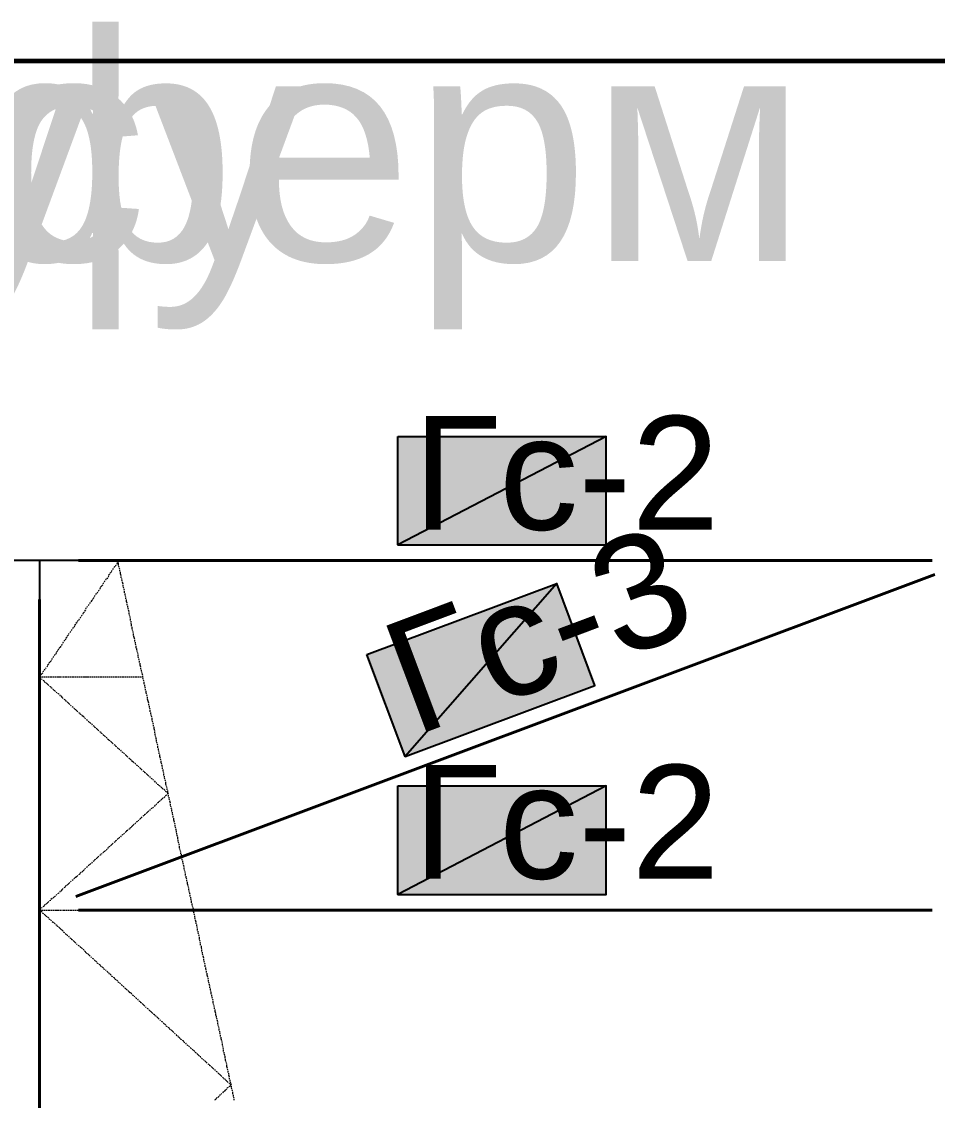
# Model space of a CAD drawing. Extents: x 8 to 21351, y 0 to 420.
# Drawn here: x 15842 to 15871.49, y 381.6 to 416.35 of the extents above; entities that cross this region are included whole.
import ezdxf

# ---------------------------------------------------------------- set-up
doc = ezdxf.new("R2010")
doc.units = 0
doc.styles.add('TEYPDFCAD_TEXT', font='arial.ttf')

msp = doc.modelspace()

# ---------------------------------------------------------------- hatches: boundary and pattern name
at = {"true_color": 0xffffff}
h = msp.add_hatch(color=0, dxfattribs=at)
h.paths.add_polyline_path([(15854.116, 402.992), (15860.826, 402.992), (15854.116, 399.5)])
h.paths.add_polyline_path([(15860.826, 402.992), (15854.116, 399.5), (15860.826, 399.5)])
h = msp.add_hatch(color=0, dxfattribs=at)
h.paths.add_polyline_path([(15853.122, 395.965), (15859.239, 398.251), (15854.349, 392.684)])
h.paths.add_polyline_path([(15859.239, 398.251), (15854.349, 392.684), (15860.466, 394.97)])
h = msp.add_hatch(color=0, dxfattribs=at)
h.paths.add_polyline_path([(15854.116, 391.731), (15860.826, 391.731), (15854.116, 388.239)])
h.paths.add_polyline_path([(15860.826, 391.731), (15854.116, 388.239), (15860.826, 388.239)])

# ---------------------------------------------------------------- linework, layer by layer
at = {"color": 0, "lineweight": 0, "true_color": 0xffffff}
for p, q in [((15854.116, 399.5), (15860.826, 399.5)), ((15854.349, 392.684), (15860.466, 394.97)), ((15854.116, 388.239), (15860.826, 388.239))]:
    msp.add_line(p, q, dxfattribs=at)
at = {"color": 7, "lineweight": 25}
for p, q in [((15846.073, 398.992), (15826.092, 398.992)), ((15842.581, 398.992), (15842.581, 385.593)), ((15848.592, 398.992), (15847.576, 398.992)), ((15870.076, 398.992), (15850.074, 398.992)), ((15842.581, 384.09), (15842.581, 383.074))]:
    msp.add_line(p, q, dxfattribs=at)
at = {"color": 7, "lineweight": 40}
for p, q in [((15871.325, 398.992), (15843.829, 398.992)), ((15843.745, 388.175), (15871.41, 398.547)), ((15842.581, 397.743), (15842.581, 310.219)), ((15871.325, 387.731), (15843.829, 387.731))]:
    msp.add_line(p, q, dxfattribs=at)
at = {"color": 7, "lineweight": 5}
for p, q in [((15845.099, 398.949), (15845.078, 398.928)), ((15845.121, 398.928), (15845.099, 398.949)), ((15844.888, 398.611), (15844.845, 398.589)), ((15844.909, 398.674), (15844.888, 398.632)), ((15844.951, 398.738), (15844.93, 398.695)), ((15844.994, 398.801), (15844.972, 398.759)), ((15845.036, 398.843), (15845.015, 398.801)), ((15845.078, 398.907), (15845.057, 398.865)), ((15845.121, 398.843), (15845.121, 398.907)), ((15845.142, 398.78), (15845.121, 398.822)), ((15845.163, 398.716), (15845.142, 398.759)), ((15845.163, 398.653), (15845.163, 398.695)), ((15845.184, 398.568), (15845.184, 398.632)), ((15844.634, 398.272), (15844.613, 398.23)), ((15844.676, 398.335), (15844.655, 398.293)), ((15844.718, 398.399), (15844.697, 398.357)), ((15844.761, 398.441), (15844.74, 398.399)), ((15844.803, 398.505), (15844.782, 398.462)), ((15844.845, 398.568), (15844.803, 398.526)), ((15845.205, 398.505), (15845.184, 398.568)), ((15845.205, 398.441), (15845.205, 398.484)), ((15845.226, 398.378), (15845.226, 398.42)), ((15845.248, 398.314), (15845.226, 398.357)), ((15845.269, 398.23), (15845.248, 398.293)), ((15844.401, 397.933), (15844.38, 397.891)), ((15844.443, 397.976), (15844.422, 397.933)), ((15844.486, 398.039), (15844.464, 397.997)), ((15844.528, 398.103), (15844.507, 398.06)), ((15844.57, 398.166), (15844.528, 398.124)), ((15844.613, 398.209), (15844.57, 398.166)), ((15845.269, 398.166), (15845.269, 398.209)), ((15845.29, 398.103), (15845.269, 398.145)), ((15845.311, 398.039), (15845.29, 398.081)), ((15845.311, 397.954), (15845.311, 398.018)), ((15845.332, 397.891), (15845.332, 397.933)), ((15844.168, 397.574), (15844.147, 397.531)), ((15844.21, 397.637), (15844.189, 397.595)), ((15844.253, 397.7), (15844.232, 397.658)), ((15844.295, 397.743), (15844.253, 397.7)), ((15844.337, 397.806), (15844.295, 397.764)), ((15844.359, 397.87), (15844.337, 397.827)), ((15845.353, 397.827), (15845.332, 397.87)), ((15845.353, 397.764), (15845.353, 397.806)), ((15845.375, 397.679), (15845.375, 397.743)), ((15845.396, 397.616), (15845.375, 397.679)), ((15845.396, 397.552), (15845.396, 397.595)), ((15843.935, 397.235), (15843.914, 397.192)), ((15843.978, 397.298), (15843.956, 397.256)), ((15844.02, 397.341), (15843.978, 397.298)), ((15844.062, 397.404), (15844.02, 397.362)), ((15844.083, 397.468), (15844.062, 397.425)), ((15844.126, 397.51), (15844.105, 397.489)), ((15845.417, 397.489), (15845.417, 397.531)), ((15845.438, 397.425), (15845.417, 397.468)), ((15845.459, 397.341), (15845.438, 397.404)), ((15845.459, 397.277), (15845.459, 397.319)), ((15845.48, 397.214), (15845.459, 397.256)), ((15843.702, 396.875), (15843.681, 396.833)), ((15843.745, 396.938), (15843.702, 396.896)), ((15843.787, 397.002), (15843.745, 396.96)), ((15843.808, 397.065), (15843.787, 397.023)), ((15843.851, 397.108), (15843.829, 397.065)), ((15843.893, 397.171), (15843.872, 397.129)), ((15845.502, 397.15), (15845.48, 397.192)), ((15845.502, 397.065), (15845.502, 397.129)), ((15845.523, 397.002), (15845.523, 397.044)), ((15845.544, 396.938), (15845.523, 396.981)), ((15845.544, 396.875), (15845.544, 396.917)), ((15845.565, 396.79), (15845.565, 396.854)), ((15843.47, 396.536), (15843.427, 396.494)), ((15843.512, 396.6), (15843.47, 396.557)), ((15843.533, 396.642), (15843.512, 396.621)), ((15843.575, 396.706), (15843.554, 396.663)), ((15843.618, 396.769), (15843.597, 396.727)), ((15843.66, 396.833), (15843.639, 396.79)), ((15845.586, 396.727), (15845.565, 396.769)), ((15845.607, 396.663), (15845.586, 396.706)), ((15845.607, 396.6), (15845.607, 396.642)), ((15845.629, 396.515), (15845.607, 396.579)), ((15845.65, 396.452), (15845.629, 396.515)), ((15843.237, 396.198), (15843.194, 396.155)), ((15843.258, 396.24), (15843.237, 396.198)), ((15843.3, 396.303), (15843.279, 396.261)), ((15843.343, 396.367), (15843.321, 396.325)), ((15843.385, 396.43), (15843.364, 396.388)), ((15843.427, 396.473), (15843.406, 396.43)), ((15845.65, 396.388), (15845.65, 396.43)), ((15845.671, 396.325), (15845.671, 396.367)), ((15845.692, 396.261), (15845.671, 396.303)), ((15845.692, 396.176), (15845.692, 396.24)), ((15845.713, 396.113), (15845.713, 396.155)), ((15842.983, 395.838), (15842.962, 395.796)), ((15843.025, 395.901), (15843.004, 395.859)), ((15843.067, 395.965), (15843.046, 395.923)), ((15843.11, 396.007), (15843.089, 395.965)), ((15843.152, 396.071), (15843.11, 396.028)), ((15843.194, 396.134), (15843.152, 396.092)), ((15845.734, 396.049), (15845.713, 396.092)), ((15845.756, 395.986), (15845.734, 396.028)), ((15845.756, 395.901), (15845.756, 395.965)), ((15845.777, 395.838), (15845.756, 395.88)), ((15845.798, 395.774), (15845.777, 395.817)), ((15842.75, 395.499), (15842.729, 395.457)), ((15842.792, 395.541), (15842.771, 395.52)), ((15842.835, 395.605), (15842.813, 395.563)), ((15842.877, 395.668), (15842.835, 395.626)), ((15842.919, 395.732), (15842.877, 395.69)), ((15842.962, 395.774), (15842.919, 395.732)), ((15845.798, 395.711), (15845.798, 395.753)), ((15845.819, 395.626), (15845.819, 395.69)), ((15845.84, 395.563), (15845.819, 395.626)), ((15845.84, 395.499), (15845.84, 395.541)), ((15845.861, 395.436), (15845.861, 395.478)), ((15842.602, 395.266), (15842.581, 395.245)), ((15842.581, 395.245), (15842.623, 395.203)), ((15842.581, 395.203), (15842.581, 395.245)), ((15842.581, 395.245), (15842.623, 395.245)), ((15842.581, 395.139), (15842.581, 395.182)), ((15842.581, 395.055), (15842.581, 395.118)), ((15842.644, 395.33), (15842.602, 395.288)), ((15842.686, 395.372), (15842.644, 395.33)), ((15842.644, 395.245), (15842.686, 395.245)), ((15842.644, 395.182), (15842.665, 395.16)), ((15842.708, 395.436), (15842.686, 395.393)), ((15842.686, 395.139), (15842.729, 395.118)), ((15842.708, 395.245), (15842.771, 395.245)), ((15842.792, 395.245), (15842.835, 395.245)), ((15842.856, 395.245), (15842.898, 395.245)), ((15842.919, 395.245), (15842.983, 395.245)), ((15843.004, 395.245), (15843.046, 395.245)), ((15843.067, 395.245), (15843.11, 395.245)), ((15843.131, 395.245), (15843.194, 395.245)), ((15843.194, 395.245), (15843.258, 395.245)), ((15843.279, 395.245), (15843.321, 395.245)), ((15843.343, 395.245), (15843.385, 395.245)), ((15843.406, 395.245), (15843.47, 395.245)), ((15843.491, 395.245), (15843.533, 395.245)), ((15843.554, 395.245), (15843.597, 395.245)), ((15843.618, 395.245), (15843.681, 395.245)), ((15843.702, 395.245), (15843.745, 395.245)), ((15843.766, 395.245), (15843.808, 395.245)), ((15843.829, 395.245), (15843.893, 395.245)), ((15843.914, 395.245), (15843.956, 395.245)), ((15843.978, 395.245), (15844.02, 395.245)), ((15844.041, 395.245), (15844.105, 395.245)), ((15844.105, 395.245), (15844.168, 395.245)), ((15844.189, 395.245), (15844.232, 395.245)), ((15844.253, 395.245), (15844.295, 395.245)), ((15844.316, 395.245), (15844.38, 395.245)), ((15844.401, 395.245), (15844.443, 395.245)), ((15844.464, 395.245), (15844.507, 395.245)), ((15844.528, 395.245), (15844.591, 395.245)), ((15844.613, 395.245), (15844.655, 395.245)), ((15844.676, 395.245), (15844.718, 395.245)), ((15844.74, 395.245), (15844.803, 395.245)), ((15844.824, 395.245), (15844.867, 395.245)), ((15844.888, 395.245), (15844.93, 395.245)), ((15844.951, 395.245), (15844.994, 395.245)), ((15845.015, 395.245), (15845.078, 395.245)), ((15845.099, 395.245), (15845.142, 395.245)), ((15845.163, 395.245), (15845.205, 395.245)), ((15845.226, 395.245), (15845.29, 395.245)), ((15845.311, 395.245), (15845.353, 395.245)), ((15845.375, 395.245), (15845.417, 395.245)), ((15845.438, 395.245), (15845.502, 395.245)), ((15845.523, 395.245), (15845.565, 395.245)), ((15845.586, 395.245), (15845.629, 395.245)), ((15845.65, 395.245), (15845.713, 395.245)), ((15845.734, 395.245), (15845.777, 395.245)), ((15845.798, 395.245), (15845.84, 395.245)), ((15845.883, 395.372), (15845.861, 395.414)), ((15845.861, 395.245), (15845.904, 395.245)), ((15845.904, 395.288), (15845.883, 395.351)), ((15845.904, 395.224), (15845.904, 395.266)), ((15845.925, 395.16), (15845.904, 395.203)), ((15845.946, 395.097), (15845.925, 395.139)), ((15842.581, 394.991), (15842.581, 395.055)), ((15842.581, 394.928), (15842.581, 394.97)), ((15842.581, 394.864), (15842.581, 394.906)), ((15842.581, 394.779), (15842.581, 394.843)), ((15842.729, 395.097), (15842.771, 395.055)), ((15842.792, 395.055), (15842.835, 395.012)), ((15842.835, 395.012), (15842.877, 394.97)), ((15842.898, 394.949), (15842.94, 394.928)), ((15842.94, 394.906), (15842.983, 394.885)), ((15843.004, 394.864), (15843.025, 394.822)), ((15843.046, 394.822), (15843.089, 394.779)), ((15845.946, 395.012), (15845.946, 395.076)), ((15845.967, 394.949), (15845.967, 394.991)), ((15845.988, 394.885), (15845.967, 394.928)), ((15845.988, 394.822), (15845.988, 394.864)), ((15846.01, 394.737), (15846.01, 394.801)), ((15842.581, 394.716), (15842.581, 394.758)), ((15842.581, 394.652), (15842.581, 394.695)), ((15842.581, 394.568), (15842.581, 394.631)), ((15842.581, 394.504), (15842.581, 394.547)), ((15842.581, 394.441), (15842.581, 394.483)), ((15842.581, 394.356), (15842.581, 394.42)), ((15843.11, 394.758), (15843.131, 394.737)), ((15843.152, 394.716), (15843.194, 394.695)), ((15843.216, 394.674), (15843.237, 394.631)), ((15843.258, 394.631), (15843.3, 394.589)), ((15843.3, 394.589), (15843.343, 394.547)), ((15843.364, 394.525), (15843.406, 394.504)), ((15843.406, 394.483), (15843.448, 394.462)), ((15843.47, 394.441), (15843.512, 394.399)), ((15846.031, 394.674), (15846.01, 394.716)), ((15846.052, 394.61), (15846.031, 394.652)), ((15846.052, 394.547), (15846.052, 394.589)), ((15846.073, 394.462), (15846.052, 394.525)), ((15846.094, 394.399), (15846.073, 394.462)), ((15842.581, 394.293), (15842.581, 394.335)), ((15842.581, 394.229), (15842.581, 394.271)), ((15842.581, 394.144), (15842.581, 394.208)), ((15842.581, 394.081), (15842.581, 394.144)), ((15843.512, 394.399), (15843.554, 394.356)), ((15843.575, 394.335), (15843.597, 394.314)), ((15843.618, 394.293), (15843.66, 394.271)), ((15843.681, 394.25), (15843.702, 394.208)), ((15843.724, 394.208), (15843.766, 394.166)), ((15843.766, 394.166), (15843.808, 394.123)), ((15843.829, 394.102), (15843.872, 394.081)), ((15846.094, 394.335), (15846.094, 394.377)), ((15846.115, 394.271), (15846.115, 394.314)), ((15846.137, 394.208), (15846.115, 394.25)), ((15846.137, 394.123), (15846.137, 394.187)), ((15846.158, 394.06), (15846.158, 394.102)), ((15842.581, 394.017), (15842.581, 394.06)), ((15842.581, 393.954), (15842.581, 393.996)), ((15842.581, 393.869), (15842.581, 393.933)), ((15842.581, 393.806), (15842.581, 393.848)), ((15842.581, 393.742), (15842.581, 393.785)), ((15842.581, 393.658), (15842.581, 393.721)), ((15843.872, 394.06), (15843.914, 394.039)), ((15843.935, 394.017), (15843.978, 393.975)), ((15843.978, 393.975), (15844.02, 393.933)), ((15844.041, 393.912), (15844.062, 393.89)), ((15844.083, 393.869), (15844.126, 393.848)), ((15844.147, 393.827), (15844.168, 393.785)), ((15844.189, 393.785), (15844.232, 393.742)), ((15844.253, 393.742), (15844.274, 393.7)), ((15846.179, 393.996), (15846.158, 394.039)), ((15846.2, 393.933), (15846.179, 393.975)), ((15846.2, 393.848), (15846.2, 393.912)), ((15846.221, 393.785), (15846.2, 393.827)), ((15846.242, 393.721), (15846.221, 393.764)), ((15842.581, 393.594), (15842.581, 393.637)), ((15842.581, 393.531), (15842.581, 393.573)), ((15842.581, 393.446), (15842.581, 393.51)), ((15842.581, 393.382), (15842.581, 393.425)), ((15844.295, 393.679), (15844.337, 393.658)), ((15844.337, 393.637), (15844.38, 393.615)), ((15844.401, 393.594), (15844.443, 393.552)), ((15844.443, 393.552), (15844.486, 393.51)), ((15844.507, 393.488), (15844.549, 393.467)), ((15844.549, 393.446), (15844.591, 393.425)), ((15844.613, 393.404), (15844.634, 393.361)), ((15846.242, 393.658), (15846.242, 393.7)), ((15846.264, 393.573), (15846.264, 393.637)), ((15846.285, 393.51), (15846.264, 393.573)), ((15846.285, 393.446), (15846.285, 393.488)), ((15846.306, 393.382), (15846.306, 393.425)), ((15842.581, 393.319), (15842.581, 393.361)), ((15842.581, 393.234), (15842.581, 393.298)), ((15842.581, 393.171), (15842.581, 393.234)), ((15842.581, 393.107), (15842.581, 393.15)), ((15842.581, 393.044), (15842.581, 393.086)), ((15844.655, 393.361), (15844.697, 393.319)), ((15844.718, 393.319), (15844.74, 393.277)), ((15844.761, 393.255), (15844.803, 393.234)), ((15844.803, 393.213), (15844.845, 393.192)), ((15844.867, 393.171), (15844.909, 393.128)), ((15844.909, 393.128), (15844.951, 393.086)), ((15844.972, 393.065), (15845.015, 393.044)), ((15846.327, 393.319), (15846.306, 393.361)), ((15846.348, 393.234), (15846.327, 393.298)), ((15846.348, 393.171), (15846.348, 393.213)), ((15846.369, 393.107), (15846.348, 393.15)), ((15846.391, 393.044), (15846.369, 393.086)), ((15842.581, 392.959), (15842.581, 393.023)), ((15842.581, 392.896), (15842.581, 392.938)), ((15842.581, 392.832), (15842.581, 392.874)), ((15842.581, 392.747), (15842.581, 392.811)), ((15842.581, 392.684), (15842.581, 392.726)), ((15845.015, 393.023), (15845.057, 393.002)), ((15845.078, 392.98), (15845.099, 392.938)), ((15845.121, 392.938), (15845.163, 392.896)), ((15845.184, 392.896), (15845.205, 392.853)), ((15845.226, 392.832), (15845.269, 392.811)), ((15845.29, 392.79), (15845.311, 392.769)), ((15845.332, 392.747), (15845.375, 392.705)), ((15845.375, 392.705), (15845.417, 392.663)), ((15846.391, 392.959), (15846.391, 393.023)), ((15846.412, 392.896), (15846.412, 392.938)), ((15846.433, 392.832), (15846.412, 392.874)), ((15846.433, 392.769), (15846.433, 392.811)), ((15846.454, 392.684), (15846.454, 392.747)), ((15846.475, 392.62), (15846.454, 392.684)), ((15842.581, 392.62), (15842.581, 392.663)), ((15842.581, 392.536), (15842.581, 392.599)), ((15842.581, 392.472), (15842.581, 392.515)), ((15842.581, 392.409), (15842.581, 392.451)), ((15842.581, 392.324), (15842.581, 392.388)), ((15845.438, 392.642), (15845.48, 392.62)), ((15845.48, 392.599), (15845.523, 392.578)), ((15845.544, 392.557), (15845.586, 392.515)), ((15845.586, 392.515), (15845.629, 392.472)), ((15845.65, 392.472), (15845.671, 392.43)), ((15845.692, 392.409), (15845.734, 392.388)), ((15845.756, 392.366), (15845.777, 392.345)), ((15846.496, 392.557), (15846.475, 392.599)), ((15846.496, 392.493), (15846.496, 392.536)), ((15846.518, 392.43), (15846.496, 392.472)), ((15846.539, 392.345), (15846.518, 392.409)), ((15842.581, 392.261), (15842.581, 392.324)), ((15842.581, 392.197), (15842.581, 392.239)), ((15842.581, 392.134), (15842.581, 392.176)), ((15842.581, 392.049), (15842.581, 392.113)), ((15842.581, 391.985), (15842.581, 392.028)), ((15845.798, 392.324), (15845.84, 392.282)), ((15845.84, 392.282), (15845.883, 392.239)), ((15845.904, 392.218), (15845.946, 392.197)), ((15845.946, 392.176), (15845.988, 392.155)), ((15846.01, 392.134), (15846.052, 392.091)), ((15846.052, 392.091), (15846.094, 392.049)), ((15846.115, 392.049), (15846.137, 392.007)), ((15846.158, 391.985), (15846.2, 391.964)), ((15846.539, 392.282), (15846.539, 392.324)), ((15846.56, 392.218), (15846.56, 392.261)), ((15846.581, 392.155), (15846.56, 392.197)), ((15846.581, 392.07), (15846.581, 392.134)), ((15846.602, 392.007), (15846.602, 392.049)), ((15846.623, 391.943), (15846.602, 391.985)), ((15842.581, 391.922), (15842.581, 391.964)), ((15842.581, 391.837), (15842.581, 391.901)), ((15842.581, 391.774), (15842.581, 391.816)), ((15842.581, 391.71), (15842.581, 391.753)), ((15842.581, 391.626), (15842.581, 391.689)), ((15846.221, 391.943), (15846.242, 391.922)), ((15846.264, 391.901), (15846.306, 391.858)), ((15846.327, 391.858), (15846.348, 391.816)), ((15846.369, 391.795), (15846.412, 391.774)), ((15846.412, 391.753), (15846.454, 391.731)), ((15846.475, 391.71), (15846.518, 391.668)), ((15846.518, 391.668), (15846.56, 391.626)), ((15846.645, 391.88), (15846.623, 391.922)), ((15846.645, 391.795), (15846.645, 391.858)), ((15846.666, 391.731), (15846.645, 391.774)), ((15846.687, 391.668), (15846.666, 391.71)), ((15846.687, 391.604), (15846.687, 391.647)), ((15842.581, 391.562), (15842.581, 391.604)), ((15842.581, 391.499), (15842.581, 391.541)), ((15842.581, 391.414), (15842.581, 391.478)), ((15842.581, 391.351), (15842.581, 391.414)), ((15842.581, 391.287), (15842.581, 391.329)), ((15846.518, 391.308), (15846.475, 391.266)), ((15846.56, 391.351), (15846.518, 391.308)), ((15846.581, 391.626), (15846.623, 391.583)), ((15846.623, 391.393), (15846.581, 391.351)), ((15846.623, 391.562), (15846.666, 391.541)), ((15846.666, 391.435), (15846.623, 391.414)), ((15846.687, 391.52), (15846.708, 391.499)), ((15846.708, 391.499), (15846.687, 391.456)), ((15846.708, 391.52), (15846.708, 391.583)), ((15846.729, 391.456), (15846.708, 391.52)), ((15846.729, 391.393), (15846.729, 391.435)), ((15846.75, 391.329), (15846.75, 391.372)), ((15846.772, 391.266), (15846.75, 391.308)), ((15842.581, 391.223), (15842.581, 391.266)), ((15842.581, 391.139), (15842.581, 391.202)), ((15842.581, 391.075), (15842.581, 391.118)), ((15842.581, 391.012), (15842.581, 391.054)), ((15842.581, 390.927), (15842.581, 390.991)), ((15846.137, 390.969), (15846.115, 390.927)), ((15846.2, 391.012), (15846.158, 390.991)), ((15846.242, 391.054), (15846.221, 391.033)), ((15846.306, 391.118), (15846.264, 391.075)), ((15846.348, 391.16), (15846.327, 391.118)), ((15846.412, 391.202), (15846.369, 391.181)), ((15846.454, 391.245), (15846.412, 391.223)), ((15846.793, 391.181), (15846.772, 391.245)), ((15846.793, 391.118), (15846.793, 391.16)), ((15846.814, 391.054), (15846.793, 391.096)), ((15846.835, 390.991), (15846.814, 391.033)), ((15846.835, 390.906), (15846.835, 390.969)), ((15842.581, 390.864), (15842.581, 390.906)), ((15842.581, 390.8), (15842.581, 390.842)), ((15842.581, 390.716), (15842.581, 390.779)), ((15842.581, 390.652), (15842.581, 390.694)), ((15842.581, 390.589), (15842.581, 390.631)), ((15845.777, 390.631), (15845.756, 390.61)), ((15845.84, 390.694), (15845.798, 390.652)), ((15845.883, 390.737), (15845.84, 390.694)), ((15845.946, 390.779), (15845.904, 390.758)), ((15845.988, 390.821), (15845.946, 390.8)), ((15846.052, 390.885), (15846.01, 390.842)), ((15846.094, 390.927), (15846.052, 390.885)), ((15846.856, 390.842), (15846.856, 390.885)), ((15846.877, 390.779), (15846.856, 390.821)), ((15846.877, 390.716), (15846.877, 390.758)), ((15846.899, 390.631), (15846.899, 390.694)), ((15846.92, 390.567), (15846.899, 390.631)), ((15842.581, 390.504), (15842.581, 390.567)), ((15842.581, 390.44), (15842.581, 390.504)), ((15842.581, 390.377), (15842.581, 390.419)), ((15842.581, 390.313), (15842.581, 390.356)), ((15842.581, 390.229), (15842.581, 390.292)), ((15845.375, 390.271), (15845.332, 390.229)), ((15845.417, 390.313), (15845.375, 390.271)), ((15845.48, 390.356), (15845.438, 390.334)), ((15845.523, 390.398), (15845.48, 390.377)), ((15845.586, 390.461), (15845.544, 390.419)), ((15845.629, 390.504), (15845.586, 390.461)), ((15845.671, 390.546), (15845.65, 390.504)), ((15845.734, 390.589), (15845.692, 390.567)), ((15846.941, 390.504), (15846.92, 390.546)), ((15846.941, 390.44), (15846.941, 390.483)), ((15846.962, 390.377), (15846.941, 390.419)), ((15846.983, 390.292), (15846.962, 390.356)), ((15846.983, 390.229), (15846.983, 390.271)), ((15842.581, 390.165), (15842.581, 390.207)), ((15842.581, 390.102), (15842.581, 390.144)), ((15842.581, 390.017), (15842.581, 390.08)), ((15842.581, 389.953), (15842.581, 389.996)), ((15842.581, 389.89), (15842.581, 389.932)), ((15845.015, 389.932), (15844.972, 389.911)), ((15845.057, 389.975), (15845.015, 389.953)), ((15845.099, 390.038), (15845.078, 389.996)), ((15845.163, 390.08), (15845.121, 390.038)), ((15845.205, 390.123), (15845.184, 390.08)), ((15845.269, 390.165), (15845.226, 390.144)), ((15845.311, 390.207), (15845.29, 390.186)), ((15847.004, 390.165), (15847.004, 390.207)), ((15847.026, 390.102), (15847.004, 390.144)), ((15847.026, 390.017), (15847.026, 390.08)), ((15847.047, 389.953), (15847.047, 389.996)), ((15847.068, 389.89), (15847.047, 389.932)), ((15842.581, 389.805), (15842.581, 389.869)), ((15842.581, 389.742), (15842.581, 389.784)), ((15842.581, 389.678), (15842.581, 389.721)), ((15842.581, 389.594), (15842.581, 389.657)), ((15842.581, 389.53), (15842.581, 389.594)), ((15844.591, 389.551), (15844.549, 389.53)), ((15844.634, 389.615), (15844.613, 389.572)), ((15844.697, 389.657), (15844.655, 389.615)), ((15844.74, 389.699), (15844.718, 389.657)), ((15844.803, 389.742), (15844.761, 389.721)), ((15844.845, 389.784), (15844.803, 389.763)), ((15844.909, 389.848), (15844.867, 389.805)), ((15844.951, 389.89), (15844.909, 389.848)), ((15847.089, 389.827), (15847.068, 389.869)), ((15847.089, 389.742), (15847.089, 389.805)), ((15847.11, 389.678), (15847.089, 389.721)), ((15847.131, 389.615), (15847.11, 389.657)), ((15847.131, 389.551), (15847.131, 389.594)), ((15842.581, 389.467), (15842.581, 389.509)), ((15842.581, 389.403), (15842.581, 389.445)), ((15842.581, 389.318), (15842.581, 389.382)), ((15842.581, 389.255), (15842.581, 389.297)), ((15842.581, 389.192), (15842.581, 389.234)), ((15844.232, 389.234), (15844.189, 389.192)), ((15844.274, 389.276), (15844.253, 389.234)), ((15844.337, 389.318), (15844.295, 389.297)), ((15844.38, 389.361), (15844.337, 389.34)), ((15844.443, 389.424), (15844.401, 389.382)), ((15844.486, 389.467), (15844.443, 389.424)), ((15844.549, 389.509), (15844.507, 389.488)), ((15847.153, 389.467), (15847.153, 389.53)), ((15847.174, 389.403), (15847.153, 389.467)), ((15847.174, 389.34), (15847.174, 389.382)), ((15847.195, 389.276), (15847.195, 389.318)), ((15847.216, 389.213), (15847.195, 389.255)), ((15842.581, 389.107), (15842.581, 389.17)), ((15842.581, 389.043), (15842.581, 389.086)), ((15842.581, 388.98), (15842.581, 389.022)), ((15842.581, 388.895), (15842.581, 388.959)), ((15842.581, 388.832), (15842.581, 388.874)), ((15843.872, 388.895), (15843.829, 388.874)), ((15843.914, 388.959), (15843.872, 388.916)), ((15843.978, 389.001), (15843.935, 388.959)), ((15844.02, 389.043), (15843.978, 389.001)), ((15844.062, 389.086), (15844.041, 389.065)), ((15844.126, 389.128), (15844.083, 389.107)), ((15844.168, 389.192), (15844.147, 389.149)), ((15847.237, 389.128), (15847.216, 389.192)), ((15847.237, 389.065), (15847.237, 389.107)), ((15847.258, 389.001), (15847.237, 389.043)), ((15847.28, 388.937), (15847.258, 388.98)), ((15847.28, 388.853), (15847.28, 388.916)), ((15842.581, 388.768), (15842.581, 388.81)), ((15842.581, 388.683), (15842.581, 388.747)), ((15842.581, 388.62), (15842.581, 388.683)), ((15842.581, 388.557), (15842.581, 388.599)), ((15842.581, 388.493), (15842.581, 388.535)), ((15843.448, 388.535), (15843.406, 388.493)), ((15843.512, 388.578), (15843.47, 388.535)), ((15843.554, 388.62), (15843.512, 388.578)), ((15843.597, 388.662), (15843.575, 388.641)), ((15843.66, 388.705), (15843.618, 388.683)), ((15843.702, 388.768), (15843.681, 388.726)), ((15843.766, 388.81), (15843.724, 388.768)), ((15843.808, 388.853), (15843.766, 388.81)), ((15847.301, 388.789), (15847.301, 388.832)), ((15847.322, 388.726), (15847.301, 388.768)), ((15847.322, 388.662), (15847.322, 388.705)), ((15847.343, 388.578), (15847.343, 388.641)), ((15847.364, 388.514), (15847.343, 388.578)), ((15842.581, 388.408), (15842.581, 388.472)), ((15842.581, 388.345), (15842.581, 388.387)), ((15842.581, 388.281), (15842.581, 388.324)), ((15842.581, 388.197), (15842.581, 388.26)), ((15842.581, 388.133), (15842.581, 388.175)), ((15843.089, 388.197), (15843.046, 388.154)), ((15843.131, 388.239), (15843.11, 388.218)), ((15843.194, 388.281), (15843.152, 388.26)), ((15843.237, 388.345), (15843.216, 388.303)), ((15843.3, 388.387), (15843.258, 388.345)), ((15843.343, 388.43), (15843.3, 388.387)), ((15843.406, 388.472), (15843.364, 388.451)), ((15847.385, 388.451), (15847.364, 388.493)), ((15847.385, 388.387), (15847.385, 388.43)), ((15847.407, 388.324), (15847.385, 388.366)), ((15847.428, 388.239), (15847.407, 388.303)), ((15847.428, 388.175), (15847.428, 388.218)), ((15842.581, 388.07), (15842.581, 388.112)), ((15842.581, 387.985), (15842.581, 388.048)), ((15842.581, 387.921), (15842.581, 387.964)), ((15842.581, 387.858), (15842.581, 387.9)), ((15842.581, 387.773), (15842.581, 387.837)), ((15842.665, 387.816), (15842.644, 387.795)), ((15842.729, 387.858), (15842.686, 387.837)), ((15842.771, 387.921), (15842.729, 387.879)), ((15842.835, 387.964), (15842.792, 387.921)), ((15842.877, 388.006), (15842.835, 387.964)), ((15842.94, 388.048), (15842.898, 388.027)), ((15842.983, 388.112), (15842.94, 388.07)), ((15843.025, 388.154), (15843.004, 388.112)), ((15847.449, 388.112), (15847.449, 388.154)), ((15847.47, 388.048), (15847.449, 388.091)), ((15847.47, 387.964), (15847.47, 388.027)), ((15847.491, 387.9), (15847.491, 387.943)), ((15847.512, 387.837), (15847.491, 387.879)), ((15847.534, 387.773), (15847.512, 387.816)), ((15842.623, 387.773), (15842.581, 387.731)), ((15842.581, 387.71), (15842.581, 387.773)), ((15842.581, 387.731), (15842.623, 387.731)), ((15842.581, 387.731), (15842.602, 387.71)), ((15842.581, 387.646), (15842.581, 387.689)), ((15842.581, 387.583), (15842.581, 387.625)), ((15842.581, 387.498), (15842.581, 387.562)), ((15842.581, 387.435), (15842.581, 387.477)), ((15842.623, 387.71), (15842.665, 387.667)), ((15842.644, 387.731), (15842.708, 387.731)), ((15842.665, 387.646), (15842.708, 387.625)), ((15842.729, 387.731), (15842.771, 387.731)), ((15842.729, 387.604), (15842.771, 387.562)), ((15842.771, 387.562), (15842.813, 387.519)), ((15842.792, 387.731), (15842.835, 387.731)), ((15842.835, 387.519), (15842.877, 387.477)), ((15842.856, 387.731), (15842.919, 387.731)), ((15842.94, 387.731), (15842.983, 387.731)), ((15843.004, 387.731), (15843.046, 387.731)), ((15843.067, 387.731), (15843.131, 387.731)), ((15843.131, 387.731), (15843.194, 387.731)), ((15843.216, 387.731), (15843.258, 387.731)), ((15843.279, 387.731), (15843.321, 387.731)), ((15843.343, 387.731), (15843.406, 387.731)), ((15843.427, 387.731), (15843.47, 387.731)), ((15843.491, 387.731), (15843.533, 387.731)), ((15843.554, 387.731), (15843.618, 387.731)), ((15843.639, 387.731), (15843.681, 387.731)), ((15843.702, 387.731), (15843.745, 387.731)), ((15843.766, 387.731), (15843.829, 387.731)), ((15843.851, 387.731), (15843.893, 387.731)), ((15843.914, 387.731), (15843.956, 387.731)), ((15843.978, 387.731), (15844.02, 387.731)), ((15844.041, 387.731), (15844.105, 387.731)), ((15844.126, 387.731), (15844.168, 387.731)), ((15844.189, 387.731), (15844.232, 387.731)), ((15844.253, 387.731), (15844.316, 387.731)), ((15844.337, 387.731), (15844.38, 387.731)), ((15844.401, 387.731), (15844.443, 387.731)), ((15844.464, 387.731), (15844.528, 387.731)), ((15844.549, 387.731), (15844.591, 387.731)), ((15844.613, 387.731), (15844.655, 387.731)), ((15844.676, 387.731), (15844.74, 387.731)), ((15844.761, 387.731), (15844.803, 387.731)), ((15844.824, 387.731), (15844.867, 387.731)), ((15844.888, 387.731), (15844.93, 387.731)), ((15844.951, 387.731), (15845.015, 387.731)), ((15845.036, 387.731), (15845.078, 387.731)), ((15845.099, 387.731), (15845.142, 387.731)), ((15845.163, 387.731), (15845.226, 387.731)), ((15845.248, 387.731), (15845.29, 387.731)), ((15845.311, 387.731), (15845.353, 387.731)), ((15845.375, 387.731), (15845.438, 387.731)), ((15845.459, 387.731), (15845.502, 387.731)), ((15845.523, 387.731), (15845.565, 387.731)), ((15845.586, 387.731), (15845.65, 387.731)), ((15845.671, 387.731), (15845.713, 387.731)), ((15845.734, 387.731), (15845.777, 387.731)), ((15845.798, 387.731), (15845.84, 387.731)), ((15845.861, 387.731), (15845.925, 387.731)), ((15845.946, 387.731), (15845.988, 387.731)), ((15846.01, 387.731), (15846.052, 387.731)), ((15846.073, 387.731), (15846.137, 387.731)), ((15846.158, 387.731), (15846.2, 387.731)), ((15846.221, 387.731), (15846.264, 387.731)), ((15846.285, 387.731), (15846.348, 387.731)), ((15846.369, 387.731), (15846.412, 387.731)), ((15846.433, 387.731), (15846.475, 387.731)), ((15846.496, 387.731), (15846.56, 387.731)), ((15846.56, 387.731), (15846.623, 387.731)), ((15846.645, 387.731), (15846.687, 387.731)), ((15846.708, 387.731), (15846.75, 387.731)), ((15846.772, 387.731), (15846.835, 387.731)), ((15846.856, 387.731), (15846.899, 387.731)), ((15846.92, 387.731), (15846.962, 387.731)), ((15846.983, 387.731), (15847.047, 387.731)), ((15847.068, 387.731), (15847.11, 387.731)), ((15847.131, 387.731), (15847.174, 387.731)), ((15847.195, 387.731), (15847.258, 387.731)), ((15847.28, 387.731), (15847.322, 387.731)), ((15847.343, 387.731), (15847.385, 387.731)), ((15847.407, 387.731), (15847.47, 387.731)), ((15847.47, 387.731), (15847.534, 387.731)), ((15847.534, 387.689), (15847.534, 387.752)), ((15847.555, 387.625), (15847.534, 387.689)), ((15847.576, 387.562), (15847.555, 387.604)), ((15847.576, 387.498), (15847.576, 387.541)), ((15847.597, 387.435), (15847.576, 387.477)), ((15842.581, 387.371), (15842.581, 387.413)), ((15842.581, 387.286), (15842.581, 387.35)), ((15842.581, 387.223), (15842.581, 387.265)), ((15842.581, 387.159), (15842.581, 387.202)), ((15842.581, 387.075), (15842.581, 387.138)), ((15842.877, 387.456), (15842.919, 387.435)), ((15842.94, 387.413), (15842.962, 387.392)), ((15842.983, 387.371), (15843.025, 387.329)), ((15843.046, 387.329), (15843.067, 387.286)), ((15843.089, 387.265), (15843.131, 387.244)), ((15843.131, 387.223), (15843.173, 387.202)), ((15843.194, 387.181), (15843.237, 387.138)), ((15843.237, 387.138), (15843.279, 387.096)), ((15847.618, 387.35), (15847.597, 387.413)), ((15847.618, 387.286), (15847.618, 387.329)), ((15847.639, 387.223), (15847.639, 387.265)), ((15847.661, 387.159), (15847.639, 387.202)), ((15847.661, 387.075), (15847.661, 387.138)), ((15842.581, 387.011), (15842.581, 387.054)), ((15842.581, 386.948), (15842.581, 386.99)), ((15842.581, 386.863), (15842.581, 386.927)), ((15842.581, 386.8), (15842.581, 386.863)), ((15842.581, 386.736), (15842.581, 386.779)), ((15843.3, 387.096), (15843.343, 387.054)), ((15843.343, 387.032), (15843.385, 387.011)), ((15843.406, 386.99), (15843.427, 386.948)), ((15843.448, 386.948), (15843.491, 386.906)), ((15843.512, 386.906), (15843.533, 386.863)), ((15843.554, 386.842), (15843.597, 386.821)), ((15843.597, 386.8), (15843.639, 386.779)), ((15847.682, 387.011), (15847.682, 387.054)), ((15847.703, 386.948), (15847.682, 386.99)), ((15847.724, 386.884), (15847.703, 386.927)), ((15847.724, 386.8), (15847.724, 386.863)), ((15847.745, 386.736), (15847.724, 386.779)), ((15842.581, 386.673), (15842.581, 386.715)), ((15842.581, 386.588), (15842.581, 386.651)), ((15842.581, 386.524), (15842.581, 386.567)), ((15842.581, 386.461), (15842.581, 386.503)), ((15842.581, 386.376), (15842.581, 386.44)), ((15843.66, 386.757), (15843.702, 386.715)), ((15843.702, 386.715), (15843.745, 386.673)), ((15843.766, 386.651), (15843.787, 386.63)), ((15843.808, 386.609), (15843.851, 386.588)), ((15843.872, 386.567), (15843.893, 386.524)), ((15843.914, 386.524), (15843.956, 386.482)), ((15843.978, 386.482), (15843.999, 386.44)), ((15847.766, 386.673), (15847.745, 386.715)), ((15847.766, 386.609), (15847.766, 386.651)), ((15847.788, 386.524), (15847.788, 386.588)), ((15847.809, 386.461), (15847.788, 386.524)), ((15847.809, 386.397), (15847.809, 386.44)), ((15842.581, 386.313), (15842.581, 386.355)), ((15842.581, 386.249), (15842.581, 386.292)), ((15842.581, 386.165), (15842.581, 386.228)), ((15842.581, 386.101), (15842.581, 386.144)), ((15842.581, 386.038), (15842.581, 386.08)), ((15844.02, 386.419), (15844.062, 386.397)), ((15844.062, 386.376), (15844.105, 386.334)), ((15844.126, 386.334), (15844.168, 386.292)), ((15844.168, 386.292), (15844.21, 386.249)), ((15844.232, 386.228), (15844.253, 386.207)), ((15844.274, 386.186), (15844.316, 386.165)), ((15844.337, 386.144), (15844.359, 386.101)), ((15844.38, 386.101), (15844.422, 386.059)), ((15847.83, 386.334), (15847.83, 386.376)), ((15847.851, 386.271), (15847.83, 386.313)), ((15847.872, 386.186), (15847.851, 386.249)), ((15847.872, 386.122), (15847.872, 386.165)), ((15847.893, 386.059), (15847.872, 386.101)), ((15842.581, 385.953), (15842.581, 386.017)), ((15842.581, 385.889), (15842.581, 385.953)), ((15842.581, 385.826), (15842.581, 385.868)), ((15842.581, 385.762), (15842.581, 385.805)), ((15842.581, 385.678), (15842.581, 385.741)), ((15844.422, 386.038), (15844.464, 386.017)), ((15844.486, 385.995), (15844.528, 385.974)), ((15844.528, 385.953), (15844.57, 385.911)), ((15844.591, 385.911), (15844.634, 385.868)), ((15844.634, 385.847), (15844.676, 385.826)), ((15844.697, 385.805), (15844.718, 385.784)), ((15844.74, 385.762), (15844.782, 385.72)), ((15847.915, 385.995), (15847.893, 386.038)), ((15847.915, 385.911), (15847.915, 385.974)), ((15847.936, 385.847), (15847.936, 385.889)), ((15847.957, 385.784), (15847.936, 385.826)), ((15847.957, 385.72), (15847.957, 385.762)), ((15842.581, 385.614), (15842.581, 385.657)), ((15842.581, 385.551), (15842.581, 385.593)), ((15842.581, 385.466), (15842.581, 385.53)), ((15842.581, 385.403), (15842.581, 385.445)), ((15842.581, 385.339), (15842.581, 385.382)), ((15844.803, 385.72), (15844.824, 385.678)), ((15844.845, 385.678), (15844.888, 385.635)), ((15844.888, 385.614), (15844.93, 385.593)), ((15844.951, 385.572), (15844.994, 385.551)), ((15844.994, 385.53), (15845.036, 385.487)), ((15845.057, 385.487), (15845.099, 385.445)), ((15845.099, 385.424), (15845.142, 385.403)), ((15845.163, 385.382), (15845.184, 385.36)), ((15847.978, 385.635), (15847.978, 385.699)), ((15847.999, 385.572), (15847.978, 385.635)), ((15848.02, 385.509), (15847.999, 385.551)), ((15848.02, 385.445), (15848.02, 385.487)), ((15848.042, 385.382), (15848.02, 385.424)), ((15842.581, 385.255), (15842.581, 385.318)), ((15842.581, 385.191), (15842.581, 385.233)), ((15842.581, 385.127), (15842.581, 385.17)), ((15842.581, 385.043), (15842.581, 385.106)), ((15842.581, 384.979), (15842.581, 385.043)), ((15845.205, 385.339), (15845.248, 385.297)), ((15845.269, 385.297), (15845.29, 385.255)), ((15845.311, 385.233), (15845.353, 385.212)), ((15845.353, 385.191), (15845.396, 385.17)), ((15845.417, 385.149), (15845.459, 385.106)), ((15845.459, 385.106), (15845.502, 385.064)), ((15845.523, 385.064), (15845.544, 385.022)), ((15848.063, 385.297), (15848.042, 385.36)), ((15848.063, 385.233), (15848.063, 385.276)), ((15848.084, 385.17), (15848.084, 385.212)), ((15848.105, 385.106), (15848.084, 385.149)), ((15848.105, 385.022), (15848.105, 385.085)), ((15842.581, 384.916), (15842.581, 384.958)), ((15842.581, 384.852), (15842.581, 384.895)), ((15842.581, 384.768), (15842.581, 384.831)), ((15842.581, 384.704), (15842.581, 384.746)), ((15845.565, 385), (15845.607, 384.979)), ((15845.629, 384.958), (15845.65, 384.937)), ((15845.671, 384.916), (15845.713, 384.873)), ((15845.734, 384.873), (15845.756, 384.831)), ((15845.777, 384.81), (15845.819, 384.789)), ((15845.819, 384.768), (15845.861, 384.746)), ((15845.883, 384.725), (15845.925, 384.683)), ((15848.126, 384.958), (15848.126, 385)), ((15848.147, 384.895), (15848.126, 384.937)), ((15848.169, 384.831), (15848.147, 384.873)), ((15848.169, 384.746), (15848.169, 384.81)), ((15848.19, 384.683), (15848.169, 384.725)), ((15842.581, 384.641), (15842.581, 384.683)), ((15842.581, 384.556), (15842.581, 384.62)), ((15842.581, 384.492), (15842.581, 384.535)), ((15842.581, 384.429), (15842.581, 384.471)), ((15842.581, 384.344), (15842.581, 384.408)), ((15845.925, 384.683), (15845.967, 384.641)), ((15845.988, 384.62), (15846.01, 384.598)), ((15846.031, 384.577), (15846.073, 384.556)), ((15846.094, 384.535), (15846.115, 384.492)), ((15846.137, 384.492), (15846.179, 384.45)), ((15846.179, 384.45), (15846.221, 384.408)), ((15846.242, 384.387), (15846.285, 384.365)), ((15846.285, 384.344), (15846.327, 384.323)), ((15848.211, 384.62), (15848.19, 384.662)), ((15848.211, 384.556), (15848.211, 384.598)), ((15848.232, 384.471), (15848.232, 384.535)), ((15848.253, 384.408), (15848.232, 384.471)), ((15848.253, 384.344), (15848.253, 384.387)), ((15842.581, 384.281), (15842.581, 384.323)), ((15842.581, 384.217), (15842.581, 384.26)), ((15842.581, 384.133), (15842.581, 384.196)), ((15842.581, 384.069), (15842.581, 384.133)), ((15842.581, 384.006), (15842.581, 384.048)), ((15846.348, 384.302), (15846.391, 384.26)), ((15846.391, 384.26), (15846.433, 384.217)), ((15846.454, 384.196), (15846.475, 384.175)), ((15846.496, 384.154), (15846.539, 384.133)), ((15846.56, 384.111), (15846.581, 384.069)), ((15846.602, 384.069), (15846.645, 384.027)), ((15846.645, 384.006), (15846.687, 383.985)), ((15848.274, 384.281), (15848.274, 384.323)), ((15848.296, 384.217), (15848.274, 384.26)), ((15848.317, 384.133), (15848.296, 384.196)), ((15848.317, 384.069), (15848.317, 384.111)), ((15848.338, 384.006), (15848.317, 384.048)), ((15842.581, 383.942), (15842.581, 383.985)), ((15842.581, 383.858), (15842.581, 383.921)), ((15842.581, 383.794), (15842.581, 383.836)), ((15842.581, 383.73), (15842.581, 383.773)), ((15842.581, 383.646), (15842.581, 383.709)), ((15846.708, 383.963), (15846.75, 383.942)), ((15846.75, 383.921), (15846.793, 383.879)), ((15846.814, 383.879), (15846.856, 383.836)), ((15846.856, 383.836), (15846.899, 383.794)), ((15846.92, 383.773), (15846.941, 383.752)), ((15846.962, 383.73), (15847.004, 383.688)), ((15847.026, 383.688), (15847.047, 383.646)), ((15847.068, 383.646), (15847.11, 383.603)), ((15848.359, 383.942), (15848.338, 383.985)), ((15848.359, 383.858), (15848.359, 383.921)), ((15848.38, 383.794), (15848.38, 383.836)), ((15848.401, 383.73), (15848.38, 383.773)), ((15848.401, 383.667), (15848.401, 383.709)), ((15848.423, 383.582), (15848.423, 383.646)), ((15842.581, 383.582), (15842.581, 383.625)), ((15842.581, 383.519), (15842.581, 383.561)), ((15842.581, 383.434), (15842.581, 383.498)), ((15842.581, 383.371), (15842.581, 383.413)), ((15842.581, 383.307), (15842.581, 383.349)), ((15847.11, 383.582), (15847.153, 383.561)), ((15847.174, 383.54), (15847.216, 383.519)), ((15847.216, 383.498), (15847.258, 383.455)), ((15847.28, 383.455), (15847.301, 383.413)), ((15847.322, 383.392), (15847.364, 383.371)), ((15847.385, 383.349), (15847.407, 383.328)), ((15847.428, 383.307), (15847.47, 383.265)), ((15848.444, 383.519), (15848.423, 383.582)), ((15848.465, 383.455), (15848.444, 383.498)), ((15848.465, 383.392), (15848.465, 383.434)), ((15848.486, 383.328), (15848.465, 383.371)), ((15848.507, 383.244), (15848.486, 383.307)), ((15842.581, 383.223), (15842.581, 383.286)), ((15842.581, 383.159), (15842.581, 383.223)), ((15842.581, 383.096), (15842.581, 383.138)), ((15842.581, 383.032), (15842.581, 383.074)), ((15842.581, 382.947), (15842.581, 383.011)), ((15847.491, 383.265), (15847.512, 383.223)), ((15847.534, 383.223), (15847.576, 383.18)), ((15847.576, 383.159), (15847.618, 383.138)), ((15847.639, 383.117), (15847.682, 383.074)), ((15847.682, 383.074), (15847.724, 383.032)), ((15847.745, 383.032), (15847.766, 382.99)), ((15847.788, 382.968), (15847.83, 382.947)), ((15848.507, 383.18), (15848.507, 383.223)), ((15848.528, 383.117), (15848.528, 383.159)), ((15848.55, 383.053), (15848.528, 383.096)), ((15848.55, 382.968), (15848.55, 383.032)), ((15848.571, 382.905), (15848.571, 382.947)), ((15842.581, 382.884), (15842.581, 382.926)), ((15842.581, 382.82), (15842.581, 382.863)), ((15842.581, 382.736), (15842.581, 382.799)), ((15842.581, 382.672), (15842.581, 382.714)), ((15842.581, 382.609), (15842.581, 382.651)), ((15847.851, 382.926), (15847.872, 382.905)), ((15847.893, 382.884), (15847.936, 382.841)), ((15847.936, 382.841), (15847.978, 382.799)), ((15847.999, 382.778), (15848.042, 382.757)), ((15848.042, 382.736), (15848.084, 382.714)), ((15848.105, 382.693), (15848.147, 382.651)), ((15848.147, 382.651), (15848.19, 382.609)), ((15848.211, 382.609), (15848.232, 382.566)), ((15848.592, 382.841), (15848.571, 382.884)), ((15848.613, 382.778), (15848.592, 382.82)), ((15848.613, 382.693), (15848.613, 382.757)), ((15848.634, 382.63), (15848.613, 382.693)), ((15848.655, 382.566), (15848.634, 382.609)), ((15842.581, 382.524), (15842.581, 382.587)), ((15842.581, 382.46), (15842.581, 382.503)), ((15842.581, 382.397), (15842.581, 382.439)), ((15842.581, 382.312), (15842.581, 382.376)), ((15842.581, 382.249), (15842.581, 382.312)), ((15848.253, 382.545), (15848.296, 382.524)), ((15848.317, 382.503), (15848.338, 382.46)), ((15848.359, 382.46), (15848.401, 382.418)), ((15848.401, 382.418), (15848.444, 382.376)), ((15848.465, 382.355), (15848.507, 382.334)), ((15848.507, 382.312), (15848.55, 382.291)), ((15848.571, 382.27), (15848.613, 382.228)), ((15848.655, 382.503), (15848.655, 382.545)), ((15848.677, 382.439), (15848.677, 382.482)), ((15848.698, 382.355), (15848.677, 382.418)), ((15848.698, 382.291), (15848.698, 382.334)), ((15848.719, 382.228), (15848.719, 382.27)), ((15842.581, 382.185), (15842.581, 382.228)), ((15842.581, 382.122), (15842.581, 382.164)), ((15842.581, 382.037), (15842.581, 382.101)), ((15842.581, 381.974), (15842.581, 382.016)), ((15842.581, 381.91), (15842.581, 381.952)), ((15848.55, 381.931), (15848.528, 381.889)), ((15848.613, 381.974), (15848.571, 381.931)), ((15848.613, 382.228), (15848.655, 382.185)), ((15848.655, 382.016), (15848.613, 381.995)), ((15848.677, 382.164), (15848.698, 382.143)), ((15848.719, 382.058), (15848.677, 382.037)), ((15848.74, 382.164), (15848.719, 382.207)), ((15848.719, 382.122), (15848.74, 382.101)), ((15848.74, 382.101), (15848.719, 382.079)), ((15848.761, 382.079), (15848.74, 382.143)), ((15848.761, 382.016), (15848.761, 382.058)), ((15848.782, 381.952), (15848.761, 381.995)), ((15848.804, 381.889), (15848.782, 381.931)), ((15842.581, 381.825), (15842.581, 381.889)), ((15842.581, 381.762), (15842.581, 381.804)), ((15842.581, 381.699), (15842.581, 381.741)), ((15842.581, 381.614), (15842.581, 381.677)), ((15848.253, 381.635), (15848.211, 381.614)), ((15848.296, 381.699), (15848.253, 381.656)), ((15848.359, 381.741), (15848.317, 381.699)), ((15848.401, 381.783), (15848.359, 381.762)), ((15848.444, 381.825), (15848.423, 381.804)), ((15848.507, 381.889), (15848.465, 381.847)), ((15848.804, 381.804), (15848.804, 381.868)), ((15848.825, 381.741), (15848.825, 381.783)), ((15848.846, 381.677), (15848.825, 381.72)), ((15848.846, 381.614), (15848.846, 381.656))]:
    msp.add_line(p, q, dxfattribs=at)
at = {"lineweight": 60}
msp.add_lwpolyline([(15572.854, 5.08), (16141.835, 5.08), (16141.835, 415.078), (15572.854, 415.078)], close=True, dxfattribs=at)
at = {"color": 0, "true_color": 0xffffff}
for points in [[(15854.116, 402.992), (15860.826, 402.992), (15854.116, 399.5)], [(15860.826, 402.992), (15854.116, 399.5), (15860.826, 399.5)], [(15853.122, 395.965), (15859.239, 398.251), (15854.349, 392.684)], [(15859.239, 398.251), (15854.349, 392.684), (15860.466, 394.97)], [(15854.116, 391.731), (15860.826, 391.731), (15854.116, 388.239)], [(15860.826, 391.731), (15854.116, 388.239), (15860.826, 388.239)]]:
    msp.add_lwpolyline(points, close=True, dxfattribs=at)

# ---------------------------------------------------------------- texts
at = {"color": 7, "style": 'TEYPDFCAD_TEXT'}
for s, height, p in [('ферм', 7.3201, (15840.496, 408.644)), ('верхнему', 7.3201, (15798.916, 408.644)), ('поясу', 7.3201, (15824.174, 408.644)), ('Гс-2', 3.6618, (15854.603, 399.986)), ('Гс-2', 3.6618, (15854.603, 388.747))]:
    msp.add_text(s, height=height, dxfattribs=at).set_placement(p)
msp.add_text('Гс-3', height=3.6618, rotation=20.5829, dxfattribs=at).set_placement((15854.646, 393.319))

doc.saveas('drawing.dxf')
